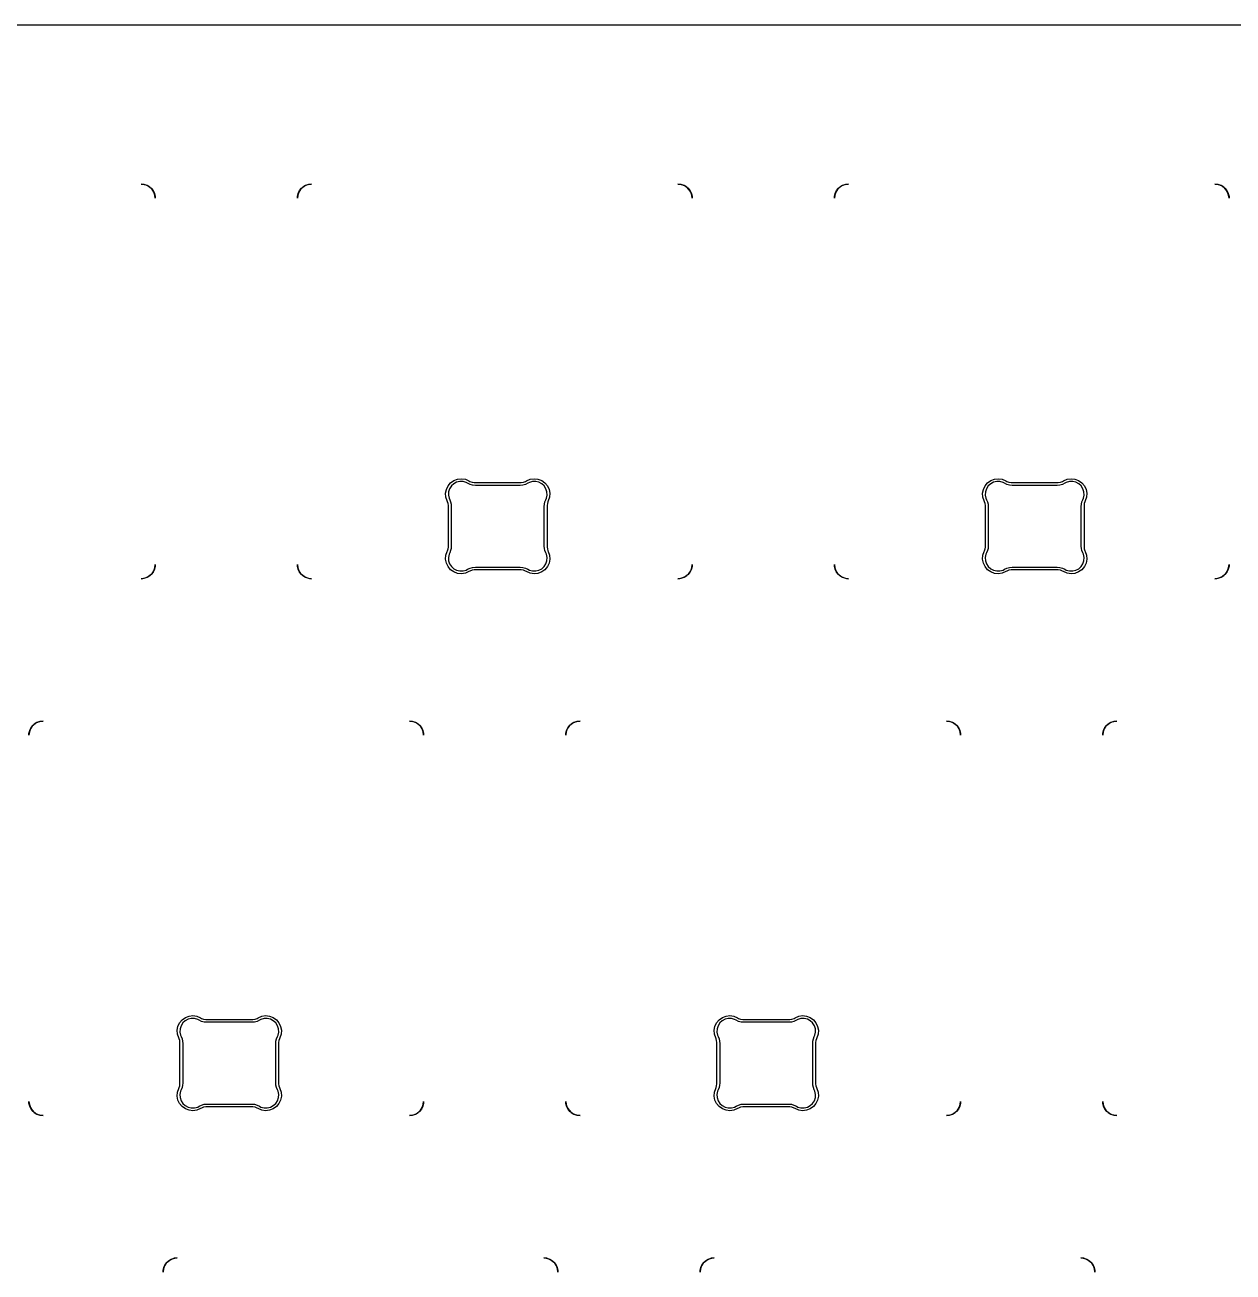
# Model space of a CAD drawing. Header units: millimetres. Extents: x -23 to 317, y -152 to -52.
# Drawn here: x 190.48 to 233.34, y -95.78 to -51.53 of the extents above; entities that cross this region are included whole.
import ezdxf

# ---------------------------------------------------------------- set-up
doc = ezdxf.new("R2010")
doc.units = ezdxf.units.MM
doc.layers.add('Edge.Cuts', color=40, linetype='CONTINUOUS', true_color=0xfabd2f)

msp = doc.modelspace()

# ---------------------------------------------------------------- linework, layer by layer
at = {"layer": 'Edge.Cuts', "linetype": 'CONTINUOUS'}
for p, q in [((-23.4, -51.535), (317.4, -51.535)), ((317.395, -51.545), (-23.395, -51.545)), ((194.71126, -57.192536), (194.6, -57.18)), ((194.6, -57.18), (194.656336, -57.18)), ((194.656336, -57.18), (194.766184, -57.205072)), ((194.816942, -57.229516), (194.71126, -57.192536)), ((194.766184, -57.205072), (194.867699, -57.253959)), ((194.911745, -57.289085), (194.816942, -57.229516)), ((194.867699, -57.253959), (194.95579, -57.32421)), ((194.990915, -57.368255), (194.911745, -57.289085)), ((194.95579, -57.32421), (195.026041, -57.412301)), ((195.050484, -57.463058), (194.990915, -57.368255)), ((195.026041, -57.412301), (195.074928, -57.513816)), ((195.087464, -57.56874), (195.050484, -57.463058)), ((195.074928, -57.513816), (195.1, -57.623664)), ((200.15, -57.623664), (200.175072, -57.513816)), ((200.199516, -57.463058), (200.162536, -57.56874)), ((200.175072, -57.513816), (200.223959, -57.412301)), ((200.259085, -57.368255), (200.199516, -57.463058)), ((200.223959, -57.412301), (200.29421, -57.32421)), ((200.338255, -57.289085), (200.259085, -57.368255)), ((200.29421, -57.32421), (200.382301, -57.253959)), ((200.433058, -57.229516), (200.338255, -57.289085)), ((200.382301, -57.253959), (200.483816, -57.205072)), ((200.53874, -57.192536), (200.433058, -57.229516)), ((200.483816, -57.205072), (200.593664, -57.18)), ((200.65, -57.18), (200.53874, -57.192536)), ((200.593664, -57.18), (200.65, -57.18)), ((213.76126, -57.192536), (213.65, -57.18)), ((213.65, -57.18), (213.706336, -57.18)), ((213.706336, -57.18), (213.816184, -57.205072)), ((213.866942, -57.229516), (213.76126, -57.192536)), ((213.816184, -57.205072), (213.917699, -57.253959)), ((213.961745, -57.289085), (213.866942, -57.229516)), ((213.917699, -57.253959), (214.00579, -57.32421)), ((214.040915, -57.368255), (213.961745, -57.289085)), ((214.00579, -57.32421), (214.076041, -57.412301)), ((214.100484, -57.463058), (214.040915, -57.368255)), ((214.076041, -57.412301), (214.124928, -57.513816)), ((214.137464, -57.56874), (214.100484, -57.463058)), ((214.124928, -57.513816), (214.15, -57.623664)), ((219.2, -57.623664), (219.225072, -57.513816)), ((219.249516, -57.463058), (219.212536, -57.56874)), ((219.225072, -57.513816), (219.273959, -57.412301)), ((219.309085, -57.368255), (219.249516, -57.463058)), ((219.273959, -57.412301), (219.34421, -57.32421)), ((219.388255, -57.289085), (219.309085, -57.368255)), ((219.34421, -57.32421), (219.432301, -57.253959)), ((219.483058, -57.229516), (219.388255, -57.289085)), ((219.432301, -57.253959), (219.533816, -57.205072)), ((219.58874, -57.192536), (219.483058, -57.229516)), ((219.533816, -57.205072), (219.643664, -57.18)), ((219.7, -57.18), (219.58874, -57.192536)), ((219.643664, -57.18), (219.7, -57.18)), ((232.81126, -57.192536), (232.7, -57.18)), ((232.7, -57.18), (232.756336, -57.18)), ((232.756336, -57.18), (232.866184, -57.205072)), ((232.916942, -57.229516), (232.81126, -57.192536)), ((232.866184, -57.205072), (232.967699, -57.253959)), ((233.011745, -57.289085), (232.916942, -57.229516)), ((232.967699, -57.253959), (233.05579, -57.32421)), ((233.090915, -57.368255), (233.011745, -57.289085)), ((233.05579, -57.32421), (233.126041, -57.412301)), ((233.150484, -57.463058), (233.090915, -57.368255)), ((233.126041, -57.412301), (233.174928, -57.513816)), ((233.187464, -57.56874), (233.150484, -57.463058)), ((233.174928, -57.513816), (233.2, -57.623664)), ((195.1, -57.68), (195.087464, -57.56874)), ((195.1, -57.623664), (195.1, -57.68)), ((200.162536, -57.56874), (200.15, -57.68)), ((200.15, -57.68), (200.15, -57.623664)), ((214.15, -57.68), (214.137464, -57.56874)), ((214.15, -57.623664), (214.15, -57.68)), ((219.212536, -57.56874), (219.2, -57.68)), ((219.2, -57.68), (219.2, -57.623664)), ((233.2, -57.68), (233.187464, -57.56874)), ((233.2, -57.623664), (233.2, -57.68)), ((205.69795, -67.698244), (205.828614, -67.648603)), ((205.828614, -67.648603), (205.967572, -67.633502)), ((205.967572, -67.633502), (206.105849, -67.653917)), ((206.105849, -67.653917), (206.234515, -67.70853)), ((208.277485, -67.708531), (208.406151, -67.653918)), ((208.406151, -67.653918), (208.544428, -67.633503)), ((208.544428, -67.633503), (208.683386, -67.648604)), ((208.683386, -67.648604), (208.81405, -67.698245)), ((224.74795, -67.698244), (224.878614, -67.648603)), ((224.878614, -67.648603), (225.017572, -67.633502)), ((225.017572, -67.633502), (225.155849, -67.653917)), ((225.155849, -67.653917), (225.284515, -67.70853)), ((227.327485, -67.708531), (227.456151, -67.653918)), ((227.456151, -67.653918), (227.594428, -67.633503)), ((227.594428, -67.633503), (227.733386, -67.648604)), ((227.733386, -67.648604), (227.86405, -67.698245)), ((205.408054, -68.149873), (205.434234, -68.01257)), ((205.434234, -68.01257), (205.494179, -67.886301)), ((205.494179, -67.886301), (205.584019, -67.77922)), ((205.511481, -68.098447), (205.504454, -68.213504)), ((205.547284, -67.988876), (205.511481, -68.098447)), ((205.609552, -67.89187), (205.547284, -67.988876)), ((205.584019, -67.77922), (205.69795, -67.698244)), ((205.694262, -67.813692), (205.609552, -67.89187)), ((205.795943, -67.759393), (205.694262, -67.813692)), ((205.908028, -67.732479), (205.795943, -67.759393)), ((206.023279, -67.734688), (205.908028, -67.732479)), ((206.13425, -67.765878), (206.023279, -67.734688)), ((206.184063, -67.79487), (206.13425, -67.765878)), ((206.271638, -67.836172), (206.184063, -67.79487)), ((206.234515, -67.70853), (206.268862, -67.72856)), ((206.268862, -67.72856), (206.343495, -67.756019)), ((206.365098, -67.861476), (206.271638, -67.836172)), ((206.343495, -67.756019), (206.421786, -67.769964)), ((206.461539, -67.869998), (206.365098, -67.861476)), ((206.421786, -67.769964), (206.461547, -67.769999)), ((206.461548, -67.87), (206.461539, -67.869998)), ((206.461547, -67.769999), (206.46155, -67.77)), ((208.050453, -67.87), (206.461548, -67.87)), ((206.46155, -67.77), (208.050453, -67.77)), ((208.050453, -67.77), (208.090214, -67.769965)), ((208.146902, -67.861477), (208.050453, -67.87)), ((208.090214, -67.769965), (208.168505, -67.75602)), ((208.240362, -67.836173), (208.146902, -67.861477)), ((208.168505, -67.75602), (208.243138, -67.728561)), ((208.327937, -67.794871), (208.240362, -67.836173)), ((208.243138, -67.728561), (208.277485, -67.708531)), ((208.37775, -67.765879), (208.327937, -67.794871)), ((208.488721, -67.734689), (208.37775, -67.765879)), ((208.603971, -67.73248), (208.488721, -67.734689)), ((208.716057, -67.759394), (208.603971, -67.73248)), ((208.817738, -67.813693), (208.716057, -67.759394)), ((208.81405, -67.698245), (208.927981, -67.779221)), ((208.902448, -67.89187), (208.817738, -67.813693)), ((208.964715, -67.988877), (208.902448, -67.89187)), ((208.927981, -67.779221), (209.01782, -67.886302)), ((209.000519, -68.098447), (208.964715, -67.988877)), ((209.007546, -68.213504), (209.000519, -68.098447)), ((209.01782, -67.886302), (209.077766, -68.012571)), ((209.077766, -68.012571), (209.103946, -68.149873)), ((224.458054, -68.149873), (224.484234, -68.01257)), ((224.484234, -68.01257), (224.544179, -67.886301)), ((224.544179, -67.886301), (224.634019, -67.77922)), ((224.561481, -68.098447), (224.554454, -68.213504)), ((224.597284, -67.988876), (224.561481, -68.098447)), ((224.659552, -67.89187), (224.597284, -67.988876)), ((224.634019, -67.77922), (224.74795, -67.698244)), ((224.744262, -67.813692), (224.659552, -67.89187)), ((224.845943, -67.759393), (224.744262, -67.813692)), ((224.958028, -67.732479), (224.845943, -67.759393)), ((225.073279, -67.734688), (224.958028, -67.732479)), ((225.18425, -67.765878), (225.073279, -67.734688)), ((225.234063, -67.79487), (225.18425, -67.765878)), ((225.321638, -67.836172), (225.234063, -67.79487)), ((225.284515, -67.70853), (225.318862, -67.72856)), ((225.318862, -67.72856), (225.393495, -67.756019)), ((225.415098, -67.861476), (225.321638, -67.836172)), ((225.393495, -67.756019), (225.471786, -67.769964)), ((225.511539, -67.869998), (225.415098, -67.861476)), ((225.471786, -67.769964), (225.511547, -67.769999)), ((225.511548, -67.87), (225.511539, -67.869998)), ((225.511547, -67.769999), (225.51155, -67.77)), ((227.100453, -67.87), (225.511548, -67.87)), ((225.51155, -67.77), (227.100453, -67.77)), ((227.100453, -67.77), (227.140214, -67.769965)), ((227.196902, -67.861477), (227.100453, -67.87)), ((227.140214, -67.769965), (227.218505, -67.75602)), ((227.290362, -67.836173), (227.196902, -67.861477)), ((227.218505, -67.75602), (227.293138, -67.728561)), ((227.377937, -67.794871), (227.290362, -67.836173)), ((227.293138, -67.728561), (227.327485, -67.708531)), ((227.42775, -67.765879), (227.377937, -67.794871)), ((227.538721, -67.734689), (227.42775, -67.765879)), ((227.653971, -67.73248), (227.538721, -67.734689)), ((227.766057, -67.759394), (227.653971, -67.73248)), ((227.867738, -67.813693), (227.766057, -67.759394)), ((227.86405, -67.698245), (227.977981, -67.779221)), ((227.952448, -67.89187), (227.867738, -67.813693)), ((228.014715, -67.988877), (227.952448, -67.89187)), ((227.977981, -67.779221), (228.06782, -67.886302)), ((228.050519, -68.098447), (228.014715, -67.988877)), ((228.057546, -68.213504), (228.050519, -68.098447)), ((228.06782, -67.886302), (228.127766, -68.012571)), ((228.127766, -68.012571), (228.153946, -68.149873)), ((205.417331, -68.289341), (205.408054, -68.149873)), ((205.461465, -68.421967), (205.417331, -68.289341)), ((205.476088, -68.452342), (205.461465, -68.421967)), ((205.495956, -68.516773), (205.476088, -68.452342)), ((205.506002, -68.583445), (205.495956, -68.516773)), ((205.504454, -68.213504), (205.526658, -68.326616)), ((205.526658, -68.326616), (205.551567, -68.378591)), ((205.551567, -68.378591), (205.581581, -68.455091)), ((205.581581, -68.455091), (205.599862, -68.535209)), ((205.599862, -68.535209), (205.606001, -68.617156)), ((208.905999, -68.617156), (208.912138, -68.535209)), ((208.912138, -68.535209), (208.930419, -68.455091)), ((208.930419, -68.455091), (208.960431, -68.378594)), ((208.960431, -68.378594), (208.960432, -68.378591)), ((208.960432, -68.378591), (208.985342, -68.326616)), ((208.985342, -68.326616), (209.007546, -68.213504)), ((209.016044, -68.516772), (209.005998, -68.583444)), ((209.035912, -68.452342), (209.016044, -68.516772)), ((209.050533, -68.421969), (209.035912, -68.452342)), ((209.050536, -68.421967), (209.050533, -68.421969)), ((209.094669, -68.289341), (209.050536, -68.421967)), ((209.103946, -68.149873), (209.094669, -68.289341)), ((224.467331, -68.289341), (224.458054, -68.149873)), ((224.511465, -68.421967), (224.467331, -68.289341)), ((224.526088, -68.452342), (224.511465, -68.421967)), ((224.545956, -68.516773), (224.526088, -68.452342)), ((224.556002, -68.583445), (224.545956, -68.516773)), ((224.554454, -68.213504), (224.576658, -68.326616)), ((224.576658, -68.326616), (224.601567, -68.378591)), ((224.601567, -68.378591), (224.631581, -68.455091)), ((224.631581, -68.455091), (224.649862, -68.535209)), ((224.649862, -68.535209), (224.656001, -68.617156)), ((227.955999, -68.617156), (227.962138, -68.535209)), ((227.962138, -68.535209), (227.980419, -68.455091)), ((227.980419, -68.455091), (228.010431, -68.378594)), ((228.010431, -68.378594), (228.010432, -68.378591)), ((228.010432, -68.378591), (228.035342, -68.326616)), ((228.035342, -68.326616), (228.057546, -68.213504)), ((228.066044, -68.516772), (228.055998, -68.583444)), ((228.085912, -68.452342), (228.066044, -68.516772)), ((228.100533, -68.421969), (228.085912, -68.452342)), ((228.100536, -68.421967), (228.100533, -68.421969)), ((228.144669, -68.289341), (228.100536, -68.421967)), ((228.153946, -68.149873), (228.144669, -68.289341)), ((205.506001, -68.617156), (205.506002, -68.583445)), ((205.506001, -68.617157), (205.506001, -68.617156)), ((205.506001, -70.022841), (205.506001, -68.617157)), ((205.606001, -68.617156), (205.606001, -68.617157)), ((205.606001, -68.617157), (205.606001, -70.022841)), ((208.905999, -68.617157), (208.905999, -68.617156)), ((208.905999, -70.022841), (208.905999, -68.617157)), ((209.005998, -68.583444), (209.005999, -68.617156)), ((209.005999, -68.617156), (209.005999, -68.617157)), ((209.005999, -68.617157), (209.005999, -70.022841)), ((224.556001, -68.617156), (224.556002, -68.583445)), ((224.556001, -68.617157), (224.556001, -68.617156)), ((224.556001, -70.022841), (224.556001, -68.617157)), ((224.656001, -68.617156), (224.656001, -68.617157)), ((224.656001, -68.617157), (224.656001, -70.022841)), ((227.955999, -68.617157), (227.955999, -68.617156)), ((227.955999, -70.022841), (227.955999, -68.617157)), ((228.055998, -68.583444), (228.055999, -68.617156)), ((228.055999, -68.617156), (228.055999, -68.617157)), ((228.055999, -68.617157), (228.055999, -70.022841)), ((205.417331, -70.350657), (205.461464, -70.218031)), ((205.461464, -70.218031), (205.461466, -70.218028)), ((205.461466, -70.218028), (205.476088, -70.187656)), ((205.476088, -70.187656), (205.495956, -70.123226)), ((205.495956, -70.123226), (205.506002, -70.056554)), ((205.526658, -70.313381), (205.504454, -70.426494)), ((205.506001, -70.022842), (205.506001, -70.022841)), ((205.506002, -70.056554), (205.506001, -70.022842)), ((205.551568, -70.261407), (205.526658, -70.313381)), ((205.581581, -70.184907), (205.551568, -70.261403)), ((205.551568, -70.261403), (205.551568, -70.261407)), ((205.599862, -70.104789), (205.581581, -70.184907)), ((205.606001, -70.022842), (205.599862, -70.104789)), ((205.606001, -70.022841), (205.606001, -70.022842)), ((208.912138, -70.104789), (208.905999, -70.022841)), ((208.930419, -70.184907), (208.912138, -70.104789)), ((208.960433, -70.261406), (208.930419, -70.184907)), ((208.985343, -70.313381), (208.960433, -70.261406)), ((209.007547, -70.426494), (208.985343, -70.313381)), ((209.005999, -70.022841), (209.005998, -70.056553)), ((209.005998, -70.056553), (209.016044, -70.123225)), ((209.016044, -70.123225), (209.035912, -70.187656)), ((209.035912, -70.187656), (209.050534, -70.218028)), ((209.050534, -70.218028), (209.050535, -70.21803)), ((209.050535, -70.21803), (209.09467, -70.350656)), ((224.467331, -70.350657), (224.511464, -70.218031)), ((224.511464, -70.218031), (224.511466, -70.218028)), ((224.511466, -70.218028), (224.526088, -70.187656)), ((224.526088, -70.187656), (224.545956, -70.123226)), ((224.545956, -70.123226), (224.556002, -70.056554)), ((224.576658, -70.313381), (224.554454, -70.426494)), ((224.556001, -70.022842), (224.556001, -70.022841)), ((224.556002, -70.056554), (224.556001, -70.022842)), ((224.601568, -70.261407), (224.576658, -70.313381)), ((224.631581, -70.184907), (224.601568, -70.261403)), ((224.601568, -70.261403), (224.601568, -70.261407)), ((224.649862, -70.104789), (224.631581, -70.184907)), ((224.656001, -70.022842), (224.649862, -70.104789)), ((224.656001, -70.022841), (224.656001, -70.022842)), ((227.962138, -70.104789), (227.955999, -70.022841)), ((227.980419, -70.184907), (227.962138, -70.104789)), ((228.010433, -70.261406), (227.980419, -70.184907)), ((228.035343, -70.313381), (228.010433, -70.261406)), ((228.057547, -70.426494), (228.035343, -70.313381)), ((228.055999, -70.022841), (228.055998, -70.056553)), ((228.055998, -70.056553), (228.066044, -70.123225)), ((228.066044, -70.123225), (228.085912, -70.187656)), ((228.085912, -70.187656), (228.100534, -70.218028)), ((228.100534, -70.218028), (228.100535, -70.21803)), ((228.100535, -70.21803), (228.14467, -70.350656)), ((195.050484, -70.896942), (195.087464, -70.79126)), ((195.1, -70.736336), (195.074928, -70.846184)), ((195.087464, -70.79126), (195.1, -70.68)), ((195.1, -70.68), (195.1, -70.736336)), ((200.15, -70.736336), (200.15, -70.68)), ((200.15, -70.68), (200.162536, -70.79126)), ((200.175072, -70.846184), (200.15, -70.736336)), ((200.162536, -70.79126), (200.199516, -70.896942)), ((205.408054, -70.490125), (205.417331, -70.350657)), ((205.434234, -70.627427), (205.408054, -70.490125)), ((205.49418, -70.753696), (205.434234, -70.627427)), ((205.58402, -70.860776), (205.49418, -70.753696)), ((205.504454, -70.426494), (205.511482, -70.541551)), ((205.511482, -70.541551), (205.547285, -70.651121)), ((205.547285, -70.651121), (205.609553, -70.748127)), ((205.609553, -70.748127), (205.694262, -70.826304)), ((206.271639, -70.803826), (206.365099, -70.778522)), ((206.365099, -70.778522), (206.461548, -70.769999)), ((206.461548, -70.769999), (208.050452, -70.769999)), ((208.050452, -70.769999), (208.146902, -70.778522)), ((208.146902, -70.778522), (208.240362, -70.803826)), ((208.817739, -70.826306), (208.902449, -70.748128)), ((208.902449, -70.748128), (208.964717, -70.651121)), ((209.017822, -70.753697), (208.927982, -70.860778)), ((208.964717, -70.651121), (209.00052, -70.541551)), ((209.00052, -70.541551), (209.007547, -70.426494)), ((209.077767, -70.627427), (209.017822, -70.753697)), ((209.103947, -70.490124), (209.077767, -70.627427)), ((209.09467, -70.350656), (209.103947, -70.490124)), ((214.100484, -70.896942), (214.137464, -70.79126)), ((214.15, -70.736336), (214.124928, -70.846184)), ((214.137464, -70.79126), (214.15, -70.68)), ((214.15, -70.68), (214.15, -70.736336)), ((219.2, -70.736336), (219.2, -70.68)), ((219.2, -70.68), (219.212536, -70.79126)), ((219.225072, -70.846184), (219.2, -70.736336)), ((219.212536, -70.79126), (219.249516, -70.896942)), ((224.458054, -70.490125), (224.467331, -70.350657)), ((224.484234, -70.627427), (224.458054, -70.490125)), ((224.54418, -70.753696), (224.484234, -70.627427)), ((224.63402, -70.860776), (224.54418, -70.753696)), ((224.554454, -70.426494), (224.561482, -70.541551)), ((224.561482, -70.541551), (224.597285, -70.651121)), ((224.597285, -70.651121), (224.659553, -70.748127)), ((224.659553, -70.748127), (224.744262, -70.826304)), ((225.321639, -70.803826), (225.415099, -70.778522)), ((225.415099, -70.778522), (225.511548, -70.769999)), ((225.511548, -70.769999), (227.100452, -70.769999)), ((227.100452, -70.769999), (227.196902, -70.778522)), ((227.196902, -70.778522), (227.290362, -70.803826)), ((227.867739, -70.826306), (227.952449, -70.748128)), ((227.952449, -70.748128), (228.014717, -70.651121)), ((228.067822, -70.753697), (227.977982, -70.860778)), ((228.014717, -70.651121), (228.05052, -70.541551)), ((228.05052, -70.541551), (228.057547, -70.426494)), ((228.127767, -70.627427), (228.067822, -70.753697)), ((228.153947, -70.490124), (228.127767, -70.627427)), ((228.14467, -70.350656), (228.153947, -70.490124)), ((233.150484, -70.896942), (233.187464, -70.79126)), ((233.2, -70.736336), (233.174928, -70.846184)), ((233.187464, -70.79126), (233.2, -70.68)), ((233.2, -70.68), (233.2, -70.736336)), ((194.6, -71.18), (194.71126, -71.167464)), ((194.656336, -71.18), (194.6, -71.18)), ((194.766184, -71.154928), (194.656336, -71.18)), ((194.71126, -71.167464), (194.816942, -71.130484)), ((194.867699, -71.106041), (194.766184, -71.154928)), ((194.816942, -71.130484), (194.911745, -71.070915)), ((194.95579, -71.03579), (194.867699, -71.106041)), ((194.911745, -71.070915), (194.990915, -70.991745)), ((195.026041, -70.947699), (194.95579, -71.03579)), ((194.990915, -70.991745), (195.050484, -70.896942)), ((195.074928, -70.846184), (195.026041, -70.947699)), ((200.223959, -70.947699), (200.175072, -70.846184)), ((200.199516, -70.896942), (200.259085, -70.991745)), ((200.29421, -71.03579), (200.223959, -70.947699)), ((200.259085, -70.991745), (200.338255, -71.070915)), ((200.382301, -71.106041), (200.29421, -71.03579)), ((200.338255, -71.070915), (200.433058, -71.130484)), ((200.483816, -71.154928), (200.382301, -71.106041)), ((200.433058, -71.130484), (200.53874, -71.167464)), ((200.593664, -71.18), (200.483816, -71.154928)), ((200.53874, -71.167464), (200.65, -71.18)), ((200.65, -71.18), (200.593664, -71.18)), ((205.69795, -70.941752), (205.58402, -70.860776)), ((205.694262, -70.826304), (205.795944, -70.880603)), ((205.828614, -70.991394), (205.69795, -70.941752)), ((205.795944, -70.880603), (205.908029, -70.907517)), ((205.967572, -71.006494), (205.828614, -70.991394)), ((205.908029, -70.907517), (206.023279, -70.905308)), ((206.105849, -70.986079), (205.967572, -71.006494)), ((206.023279, -70.905308), (206.13425, -70.874118)), ((206.234504, -70.93147), (206.105849, -70.986079)), ((206.13425, -70.874118), (206.184063, -70.845126)), ((206.184063, -70.845126), (206.184072, -70.845123)), ((206.184072, -70.845123), (206.271639, -70.803826)), ((206.234516, -70.931468), (206.234504, -70.93147)), ((206.268863, -70.911438), (206.234516, -70.931468)), ((206.343496, -70.883979), (206.268863, -70.911438)), ((206.421787, -70.870034), (206.343496, -70.883979)), ((206.461548, -70.869999), (206.421787, -70.870034)), ((208.050452, -70.869999), (206.461548, -70.869999)), ((208.090214, -70.870033), (208.050452, -70.869999)), ((208.168505, -70.883979), (208.090214, -70.870033)), ((208.243138, -70.911438), (208.168505, -70.883979)), ((208.240362, -70.803826), (208.327937, -70.845128)), ((208.277485, -70.931468), (208.243138, -70.911438)), ((208.406151, -70.986081), (208.277485, -70.931468)), ((208.327937, -70.845128), (208.37775, -70.87412)), ((208.37775, -70.87412), (208.488722, -70.90531)), ((208.544428, -71.006496), (208.406151, -70.986081)), ((208.488722, -70.90531), (208.603972, -70.90752)), ((208.683387, -70.991396), (208.544428, -71.006496)), ((208.603972, -70.90752), (208.716058, -70.880605)), ((208.814051, -70.941754), (208.683387, -70.991396)), ((208.716058, -70.880605), (208.817739, -70.826306)), ((208.927982, -70.860778), (208.814051, -70.941754)), ((213.65, -71.18), (213.76126, -71.167464)), ((213.706336, -71.18), (213.65, -71.18)), ((213.816184, -71.154928), (213.706336, -71.18)), ((213.76126, -71.167464), (213.866942, -71.130484)), ((213.917699, -71.106041), (213.816184, -71.154928)), ((213.866942, -71.130484), (213.961745, -71.070915)), ((214.00579, -71.03579), (213.917699, -71.106041)), ((213.961745, -71.070915), (214.040915, -70.991745)), ((214.076041, -70.947699), (214.00579, -71.03579)), ((214.040915, -70.991745), (214.100484, -70.896942)), ((214.124928, -70.846184), (214.076041, -70.947699)), ((219.273959, -70.947699), (219.225072, -70.846184)), ((219.249516, -70.896942), (219.309085, -70.991745)), ((219.34421, -71.03579), (219.273959, -70.947699)), ((219.309085, -70.991745), (219.388255, -71.070915)), ((219.432301, -71.106041), (219.34421, -71.03579)), ((219.388255, -71.070915), (219.483058, -71.130484)), ((219.533816, -71.154928), (219.432301, -71.106041)), ((219.483058, -71.130484), (219.58874, -71.167464)), ((219.643664, -71.18), (219.533816, -71.154928)), ((219.58874, -71.167464), (219.7, -71.18)), ((219.7, -71.18), (219.643664, -71.18)), ((224.74795, -70.941752), (224.63402, -70.860776)), ((224.744262, -70.826304), (224.845944, -70.880603)), ((224.878614, -70.991394), (224.74795, -70.941752)), ((224.845944, -70.880603), (224.958029, -70.907517)), ((225.017572, -71.006494), (224.878614, -70.991394)), ((224.958029, -70.907517), (225.073279, -70.905308)), ((225.155849, -70.986079), (225.017572, -71.006494)), ((225.073279, -70.905308), (225.18425, -70.874118)), ((225.284504, -70.93147), (225.155849, -70.986079)), ((225.18425, -70.874118), (225.234063, -70.845126)), ((225.234063, -70.845126), (225.234072, -70.845123)), ((225.234072, -70.845123), (225.321639, -70.803826)), ((225.284516, -70.931468), (225.284504, -70.93147)), ((225.318863, -70.911438), (225.284516, -70.931468)), ((225.393496, -70.883979), (225.318863, -70.911438)), ((225.471787, -70.870034), (225.393496, -70.883979)), ((225.511548, -70.869999), (225.471787, -70.870034)), ((227.100452, -70.869999), (225.511548, -70.869999)), ((227.140214, -70.870033), (227.100452, -70.869999)), ((227.218505, -70.883979), (227.140214, -70.870033)), ((227.293138, -70.911438), (227.218505, -70.883979)), ((227.290362, -70.803826), (227.377937, -70.845128)), ((227.327485, -70.931468), (227.293138, -70.911438)), ((227.456151, -70.986081), (227.327485, -70.931468)), ((227.377937, -70.845128), (227.42775, -70.87412)), ((227.42775, -70.87412), (227.538722, -70.90531)), ((227.594428, -71.006496), (227.456151, -70.986081)), ((227.538722, -70.90531), (227.653972, -70.90752)), ((227.733387, -70.991396), (227.594428, -71.006496)), ((227.653972, -70.90752), (227.766058, -70.880605)), ((227.864051, -70.941754), (227.733387, -70.991396)), ((227.766058, -70.880605), (227.867739, -70.826306)), ((227.977982, -70.860778), (227.864051, -70.941754)), ((232.7, -71.18), (232.81126, -71.167464)), ((232.756336, -71.18), (232.7, -71.18)), ((232.866184, -71.154928), (232.756336, -71.18)), ((232.81126, -71.167464), (232.916942, -71.130484)), ((232.967699, -71.106041), (232.866184, -71.154928)), ((232.916942, -71.130484), (233.011745, -71.070915)), ((233.05579, -71.03579), (232.967699, -71.106041)), ((233.011745, -71.070915), (233.090915, -70.991745)), ((233.126041, -70.947699), (233.05579, -71.03579)), ((233.090915, -70.991745), (233.150484, -70.896942)), ((233.174928, -70.846184), (233.126041, -70.947699)), ((190.674516, -76.513058), (190.637536, -76.61874)), ((190.650072, -76.563816), (190.698959, -76.462301)), ((190.734085, -76.418255), (190.674516, -76.513058)), ((190.698959, -76.462301), (190.76921, -76.37421)), ((190.813255, -76.339085), (190.734085, -76.418255)), ((190.76921, -76.37421), (190.857301, -76.303959)), ((190.908058, -76.279516), (190.813255, -76.339085)), ((190.857301, -76.303959), (190.958816, -76.255072)), ((191.01374, -76.242536), (190.908058, -76.279516)), ((190.958816, -76.255072), (191.068664, -76.23)), ((191.125, -76.23), (191.01374, -76.242536)), ((191.068664, -76.23), (191.125, -76.23)), ((204.23626, -76.242536), (204.125, -76.23)), ((204.125, -76.23), (204.181336, -76.23)), ((204.181336, -76.23), (204.291184, -76.255072)), ((204.341942, -76.279516), (204.23626, -76.242536)), ((204.291184, -76.255072), (204.392699, -76.303959)), ((204.436745, -76.339085), (204.341942, -76.279516)), ((204.392699, -76.303959), (204.48079, -76.37421)), ((204.515915, -76.418255), (204.436745, -76.339085)), ((204.48079, -76.37421), (204.551041, -76.462301)), ((204.575484, -76.513058), (204.515915, -76.418255)), ((204.551041, -76.462301), (204.599928, -76.563816)), ((204.612464, -76.61874), (204.575484, -76.513058)), ((209.724516, -76.513058), (209.687536, -76.61874)), ((209.700072, -76.563816), (209.748959, -76.462301)), ((209.784085, -76.418255), (209.724516, -76.513058)), ((209.748959, -76.462301), (209.81921, -76.37421)), ((209.863255, -76.339085), (209.784085, -76.418255)), ((209.81921, -76.37421), (209.907301, -76.303959)), ((209.958058, -76.279516), (209.863255, -76.339085)), ((209.907301, -76.303959), (210.008816, -76.255072)), ((210.06374, -76.242536), (209.958058, -76.279516)), ((210.008816, -76.255072), (210.118664, -76.23)), ((210.175, -76.23), (210.06374, -76.242536)), ((210.118664, -76.23), (210.175, -76.23)), ((223.28626, -76.242536), (223.175, -76.23)), ((223.175, -76.23), (223.231336, -76.23)), ((223.231336, -76.23), (223.341184, -76.255072)), ((223.391942, -76.279516), (223.28626, -76.242536)), ((223.341184, -76.255072), (223.442699, -76.303959)), ((223.486745, -76.339085), (223.391942, -76.279516)), ((223.442699, -76.303959), (223.53079, -76.37421)), ((223.565915, -76.418255), (223.486745, -76.339085)), ((223.53079, -76.37421), (223.601041, -76.462301)), ((223.625484, -76.513058), (223.565915, -76.418255)), ((223.601041, -76.462301), (223.649928, -76.563816)), ((223.662464, -76.61874), (223.625484, -76.513058)), ((228.774516, -76.513058), (228.737536, -76.61874)), ((228.750072, -76.563816), (228.798959, -76.462301)), ((228.834085, -76.418255), (228.774516, -76.513058)), ((228.798959, -76.462301), (228.86921, -76.37421)), ((228.913255, -76.339085), (228.834085, -76.418255)), ((228.86921, -76.37421), (228.957301, -76.303959)), ((229.008058, -76.279516), (228.913255, -76.339085)), ((228.957301, -76.303959), (229.058816, -76.255072)), ((229.11374, -76.242536), (229.008058, -76.279516)), ((229.058816, -76.255072), (229.168664, -76.23)), ((229.225, -76.23), (229.11374, -76.242536)), ((229.168664, -76.23), (229.225, -76.23)), ((190.625, -76.673664), (190.650072, -76.563816)), ((190.637536, -76.61874), (190.625, -76.73)), ((190.625, -76.73), (190.625, -76.673664)), ((204.599928, -76.563816), (204.625, -76.673664)), ((204.625, -76.73), (204.612464, -76.61874)), ((204.625, -76.673664), (204.625, -76.73)), ((209.675, -76.673664), (209.700072, -76.563816)), ((209.687536, -76.61874), (209.675, -76.73)), ((209.675, -76.73), (209.675, -76.673664)), ((223.649928, -76.563816), (223.675, -76.673664)), ((223.675, -76.73), (223.662464, -76.61874)), ((223.675, -76.673664), (223.675, -76.73)), ((228.725, -76.673664), (228.750072, -76.563816)), ((228.737536, -76.61874), (228.725, -76.73)), ((228.725, -76.73), (228.725, -76.673664)), ((196.17395, -86.748244), (196.304614, -86.698603)), ((196.304614, -86.698603), (196.443572, -86.683502)), ((196.443572, -86.683502), (196.581849, -86.703917)), ((196.581849, -86.703917), (196.710515, -86.75853)), ((198.753485, -86.758531), (198.882151, -86.703918)), ((198.882151, -86.703918), (199.020428, -86.683503)), ((199.020428, -86.683503), (199.159386, -86.698604)), ((199.159386, -86.698604), (199.29005, -86.748245)), ((215.22395, -86.748244), (215.354614, -86.698603)), ((215.354614, -86.698603), (215.493572, -86.683502)), ((215.493572, -86.683502), (215.631849, -86.703917)), ((215.631849, -86.703917), (215.760515, -86.75853)), ((217.803485, -86.758531), (217.932151, -86.703918)), ((217.932151, -86.703918), (218.070428, -86.683503)), ((218.070428, -86.683503), (218.209386, -86.698604)), ((218.209386, -86.698604), (218.34005, -86.748245)), ((195.884054, -87.199873), (195.910234, -87.06257)), ((195.910234, -87.06257), (195.970179, -86.936301)), ((195.970179, -86.936301), (196.060019, -86.82922)), ((195.987481, -87.148447), (195.980454, -87.263504)), ((196.023284, -87.038876), (195.987481, -87.148447)), ((196.085552, -86.94187), (196.023284, -87.038876)), ((196.060019, -86.82922), (196.17395, -86.748244)), ((196.170262, -86.863692), (196.085552, -86.94187)), ((196.271943, -86.809393), (196.170262, -86.863692)), ((196.384028, -86.782479), (196.271943, -86.809393)), ((196.499279, -86.784688), (196.384028, -86.782479)), ((196.61025, -86.815878), (196.499279, -86.784688)), ((196.660063, -86.84487), (196.61025, -86.815878)), ((196.747638, -86.886172), (196.660063, -86.84487)), ((196.710515, -86.75853), (196.744862, -86.77856)), ((196.744862, -86.77856), (196.819495, -86.806019)), ((196.841098, -86.911476), (196.747638, -86.886172)), ((196.819495, -86.806019), (196.897786, -86.819964)), ((196.937539, -86.919998), (196.841098, -86.911476)), ((196.897786, -86.819964), (196.937547, -86.819999)), ((196.937548, -86.92), (196.937539, -86.919998)), ((196.937547, -86.819999), (196.93755, -86.82)), ((198.526453, -86.92), (196.937548, -86.92)), ((196.93755, -86.82), (198.526453, -86.82)), ((198.526453, -86.82), (198.566214, -86.819965)), ((198.622902, -86.911477), (198.526453, -86.92)), ((198.566214, -86.819965), (198.644505, -86.80602)), ((198.716362, -86.886173), (198.622902, -86.911477)), ((198.644505, -86.80602), (198.719138, -86.778561)), ((198.803937, -86.844871), (198.716362, -86.886173)), ((198.719138, -86.778561), (198.753485, -86.758531)), ((198.85375, -86.815879), (198.803937, -86.844871)), ((198.964721, -86.784689), (198.85375, -86.815879)), ((199.079971, -86.78248), (198.964721, -86.784689)), ((199.192057, -86.809394), (199.079971, -86.78248)), ((199.293738, -86.863693), (199.192057, -86.809394)), ((199.29005, -86.748245), (199.403981, -86.829221)), ((199.378448, -86.94187), (199.293738, -86.863693)), ((199.440715, -87.038877), (199.378448, -86.94187)), ((199.403981, -86.829221), (199.49382, -86.936302)), ((199.476519, -87.148447), (199.440715, -87.038877)), ((199.483546, -87.263504), (199.476519, -87.148447)), ((199.49382, -86.936302), (199.553766, -87.062571)), ((199.553766, -87.062571), (199.579946, -87.199873)), ((214.934054, -87.199873), (214.960234, -87.06257)), ((214.960234, -87.06257), (215.020179, -86.936301)), ((215.020179, -86.936301), (215.110019, -86.82922)), ((215.037481, -87.148447), (215.030454, -87.263504)), ((215.073284, -87.038876), (215.037481, -87.148447)), ((215.135552, -86.94187), (215.073284, -87.038876)), ((215.110019, -86.82922), (215.22395, -86.748244)), ((215.220262, -86.863692), (215.135552, -86.94187)), ((215.321943, -86.809393), (215.220262, -86.863692)), ((215.434028, -86.782479), (215.321943, -86.809393)), ((215.549279, -86.784688), (215.434028, -86.782479)), ((215.66025, -86.815878), (215.549279, -86.784688)), ((215.710063, -86.84487), (215.66025, -86.815878)), ((215.797638, -86.886172), (215.710063, -86.84487)), ((215.760515, -86.75853), (215.794862, -86.77856)), ((215.794862, -86.77856), (215.869495, -86.806019)), ((215.891098, -86.911476), (215.797638, -86.886172)), ((215.869495, -86.806019), (215.947786, -86.819964)), ((215.987539, -86.919998), (215.891098, -86.911476)), ((215.947786, -86.819964), (215.987547, -86.819999)), ((215.987548, -86.92), (215.987539, -86.919998)), ((215.987547, -86.819999), (215.98755, -86.82)), ((217.576453, -86.92), (215.987548, -86.92)), ((215.98755, -86.82), (217.576453, -86.82)), ((217.576453, -86.82), (217.616214, -86.819965)), ((217.672902, -86.911477), (217.576453, -86.92)), ((217.616214, -86.819965), (217.694505, -86.80602)), ((217.766362, -86.886173), (217.672902, -86.911477)), ((217.694505, -86.80602), (217.769138, -86.778561)), ((217.853937, -86.844871), (217.766362, -86.886173)), ((217.769138, -86.778561), (217.803485, -86.758531)), ((217.90375, -86.815879), (217.853937, -86.844871)), ((218.014721, -86.784689), (217.90375, -86.815879)), ((218.129971, -86.78248), (218.014721, -86.784689)), ((218.242057, -86.809394), (218.129971, -86.78248)), ((218.343738, -86.863693), (218.242057, -86.809394)), ((218.34005, -86.748245), (218.453981, -86.829221)), ((218.428448, -86.94187), (218.343738, -86.863693)), ((218.490715, -87.038877), (218.428448, -86.94187)), ((218.453981, -86.829221), (218.54382, -86.936302)), ((218.526519, -87.148447), (218.490715, -87.038877)), ((218.533546, -87.263504), (218.526519, -87.148447)), ((218.54382, -86.936302), (218.603766, -87.062571)), ((218.603766, -87.062571), (218.629946, -87.199873)), ((195.893331, -87.339341), (195.884054, -87.199873)), ((195.937465, -87.471967), (195.893331, -87.339341)), ((195.952088, -87.502342), (195.937465, -87.471967)), ((195.971956, -87.566773), (195.952088, -87.502342)), ((195.982002, -87.633445), (195.971956, -87.566773)), ((195.980454, -87.263504), (196.002658, -87.376616)), ((196.002658, -87.376616), (196.027567, -87.428591)), ((196.027567, -87.428591), (196.057581, -87.505091)), ((196.057581, -87.505091), (196.075862, -87.585209)), ((196.075862, -87.585209), (196.082001, -87.667156)), ((199.381999, -87.667156), (199.388138, -87.585209)), ((199.388138, -87.585209), (199.406419, -87.505091)), ((199.406419, -87.505091), (199.436431, -87.428594)), ((199.436431, -87.428594), (199.436432, -87.428591)), ((199.436432, -87.428591), (199.461342, -87.376616)), ((199.461342, -87.376616), (199.483546, -87.263504)), ((199.492044, -87.566772), (199.481998, -87.633444)), ((199.511912, -87.502342), (199.492044, -87.566772)), ((199.526533, -87.471969), (199.511912, -87.502342)), ((199.526536, -87.471967), (199.526533, -87.471969)), ((199.570669, -87.339341), (199.526536, -87.471967)), ((199.579946, -87.199873), (199.570669, -87.339341)), ((214.943331, -87.339341), (214.934054, -87.199873)), ((214.987465, -87.471967), (214.943331, -87.339341)), ((215.002088, -87.502342), (214.987465, -87.471967)), ((215.021956, -87.566773), (215.002088, -87.502342)), ((215.032002, -87.633445), (215.021956, -87.566773)), ((215.030454, -87.263504), (215.052658, -87.376616)), ((215.052658, -87.376616), (215.077567, -87.428591)), ((215.077567, -87.428591), (215.107581, -87.505091)), ((215.107581, -87.505091), (215.125862, -87.585209)), ((215.125862, -87.585209), (215.132001, -87.667156)), ((218.431999, -87.667156), (218.438138, -87.585209)), ((218.438138, -87.585209), (218.456419, -87.505091)), ((218.456419, -87.505091), (218.486431, -87.428594)), ((218.486431, -87.428594), (218.486432, -87.428591)), ((218.486432, -87.428591), (218.511342, -87.376616)), ((218.511342, -87.376616), (218.533546, -87.263504)), ((218.542044, -87.566772), (218.531998, -87.633444)), ((218.561912, -87.502342), (218.542044, -87.566772)), ((218.576533, -87.471969), (218.561912, -87.502342)), ((218.576536, -87.471967), (218.576533, -87.471969)), ((218.620669, -87.339341), (218.576536, -87.471967)), ((218.629946, -87.199873), (218.620669, -87.339341)), ((195.982001, -87.667156), (195.982002, -87.633445)), ((195.982001, -87.667157), (195.982001, -87.667156)), ((195.982001, -89.072841), (195.982001, -87.667157)), ((196.082001, -87.667156), (196.082001, -87.667157)), ((196.082001, -87.667157), (196.082001, -89.072841)), ((199.381999, -87.667157), (199.381999, -87.667156)), ((199.381999, -89.072841), (199.381999, -87.667157)), ((199.481998, -87.633444), (199.481999, -87.667156)), ((199.481999, -87.667156), (199.481999, -87.667157)), ((199.481999, -87.667157), (199.481999, -89.072841)), ((215.032001, -87.667156), (215.032002, -87.633445)), ((215.032001, -87.667157), (215.032001, -87.667156)), ((215.032001, -89.072841), (215.032001, -87.667157)), ((215.132001, -87.667156), (215.132001, -87.667157)), ((215.132001, -87.667157), (215.132001, -89.072841)), ((218.431999, -87.667157), (218.431999, -87.667156)), ((218.431999, -89.072841), (218.431999, -87.667157)), ((218.531998, -87.633444), (218.531999, -87.667156)), ((218.531999, -87.667156), (218.531999, -87.667157)), ((218.531999, -87.667157), (218.531999, -89.072841)), ((195.893331, -89.400657), (195.937464, -89.268031)), ((195.937464, -89.268031), (195.937466, -89.268028)), ((195.937466, -89.268028), (195.952088, -89.237656)), ((195.952088, -89.237656), (195.971956, -89.173226)), ((195.971956, -89.173226), (195.982002, -89.106554)), ((196.002658, -89.363381), (195.980454, -89.476494)), ((195.982001, -89.072842), (195.982001, -89.072841)), ((195.982002, -89.106554), (195.982001, -89.072842)), ((196.027568, -89.311407), (196.002658, -89.363381)), ((196.057581, -89.234907), (196.027568, -89.311403)), ((196.027568, -89.311403), (196.027568, -89.311407)), ((196.075862, -89.154789), (196.057581, -89.234907)), ((196.082001, -89.072842), (196.075862, -89.154789)), ((196.082001, -89.072841), (196.082001, -89.072842)), ((199.388138, -89.154789), (199.381999, -89.072841)), ((199.406419, -89.234907), (199.388138, -89.154789)), ((199.436433, -89.311406), (199.406419, -89.234907)), ((199.461343, -89.363381), (199.436433, -89.311406)), ((199.483547, -89.476494), (199.461343, -89.363381)), ((199.481999, -89.072841), (199.481998, -89.106553)), ((199.481998, -89.106553), (199.492044, -89.173225)), ((199.492044, -89.173225), (199.511912, -89.237656)), ((199.511912, -89.237656), (199.526534, -89.268028)), ((199.526534, -89.268028), (199.526535, -89.26803)), ((199.526535, -89.26803), (199.57067, -89.400656)), ((214.943331, -89.400657), (214.987464, -89.268031)), ((214.987464, -89.268031), (214.987466, -89.268028)), ((214.987466, -89.268028), (215.002088, -89.237656)), ((215.002088, -89.237656), (215.021956, -89.173226)), ((215.021956, -89.173226), (215.032002, -89.106554)), ((215.052658, -89.363381), (215.030454, -89.476494)), ((215.032001, -89.072842), (215.032001, -89.072841)), ((215.032002, -89.106554), (215.032001, -89.072842)), ((215.077568, -89.311407), (215.052658, -89.363381)), ((215.107581, -89.234907), (215.077568, -89.311403)), ((215.077568, -89.311403), (215.077568, -89.311407)), ((215.125862, -89.154789), (215.107581, -89.234907)), ((215.132001, -89.072842), (215.125862, -89.154789)), ((215.132001, -89.072841), (215.132001, -89.072842)), ((218.438138, -89.154789), (218.431999, -89.072841)), ((218.456419, -89.234907), (218.438138, -89.154789)), ((218.486433, -89.311406), (218.456419, -89.234907)), ((218.511343, -89.363381), (218.486433, -89.311406)), ((218.533547, -89.476494), (218.511343, -89.363381)), ((218.531999, -89.072841), (218.531998, -89.106553)), ((218.531998, -89.106553), (218.542044, -89.173225)), ((218.542044, -89.173225), (218.561912, -89.237656)), ((218.561912, -89.237656), (218.576534, -89.268028)), ((218.576534, -89.268028), (218.576535, -89.26803)), ((218.576535, -89.26803), (218.62067, -89.400656)), ((190.625, -89.786336), (190.625, -89.73)), ((190.625, -89.73), (190.637536, -89.84126)), ((190.650072, -89.896184), (190.625, -89.786336)), ((195.884054, -89.540125), (195.893331, -89.400657)), ((195.910234, -89.677427), (195.884054, -89.540125)), ((195.97018, -89.803696), (195.910234, -89.677427)), ((196.06002, -89.910776), (195.97018, -89.803696)), ((195.980454, -89.476494), (195.987482, -89.591551)), ((195.987482, -89.591551), (196.023285, -89.701121)), ((196.023285, -89.701121), (196.085553, -89.798127)), ((196.085553, -89.798127), (196.170262, -89.876304)), ((199.293739, -89.876306), (199.378449, -89.798128)), ((199.378449, -89.798128), (199.440717, -89.701121)), ((199.493822, -89.803697), (199.403982, -89.910778)), ((199.440717, -89.701121), (199.47652, -89.591551)), ((199.47652, -89.591551), (199.483547, -89.476494)), ((199.553767, -89.677427), (199.493822, -89.803697)), ((199.579947, -89.540124), (199.553767, -89.677427)), ((199.57067, -89.400656), (199.579947, -89.540124)), ((204.625, -89.786336), (204.599928, -89.896184)), ((204.612464, -89.84126), (204.625, -89.73)), ((204.625, -89.73), (204.625, -89.786336)), ((209.675, -89.786336), (209.675, -89.73)), ((209.675, -89.73), (209.687536, -89.84126)), ((209.700072, -89.896184), (209.675, -89.786336)), ((214.934054, -89.540125), (214.943331, -89.400657)), ((214.960234, -89.677427), (214.934054, -89.540125)), ((215.02018, -89.803696), (214.960234, -89.677427)), ((215.11002, -89.910776), (215.02018, -89.803696)), ((215.030454, -89.476494), (215.037482, -89.591551)), ((215.037482, -89.591551), (215.073285, -89.701121)), ((215.073285, -89.701121), (215.135553, -89.798127)), ((215.135553, -89.798127), (215.220262, -89.876304)), ((218.343739, -89.876306), (218.428449, -89.798128)), ((218.428449, -89.798128), (218.490717, -89.701121)), ((218.543822, -89.803697), (218.453982, -89.910778)), ((218.490717, -89.701121), (218.52652, -89.591551)), ((218.52652, -89.591551), (218.533547, -89.476494)), ((218.603767, -89.677427), (218.543822, -89.803697)), ((218.629947, -89.540124), (218.603767, -89.677427)), ((218.62067, -89.400656), (218.629947, -89.540124)), ((223.675, -89.786336), (223.649928, -89.896184)), ((223.662464, -89.84126), (223.675, -89.73)), ((223.675, -89.73), (223.675, -89.786336)), ((228.725, -89.786336), (228.725, -89.73)), ((228.725, -89.73), (228.737536, -89.84126)), ((228.750072, -89.896184), (228.725, -89.786336)), ((190.637536, -89.84126), (190.674516, -89.946942)), ((190.698959, -89.997699), (190.650072, -89.896184)), ((190.674516, -89.946942), (190.734085, -90.041745)), ((190.76921, -90.08579), (190.698959, -89.997699)), ((190.734085, -90.041745), (190.813255, -90.120915)), ((190.857301, -90.156041), (190.76921, -90.08579)), ((190.813255, -90.120915), (190.908058, -90.180484)), ((190.958816, -90.204928), (190.857301, -90.156041)), ((190.908058, -90.180484), (191.01374, -90.217464)), ((191.068664, -90.23), (190.958816, -90.204928)), ((191.01374, -90.217464), (191.125, -90.23)), ((191.125, -90.23), (191.068664, -90.23)), ((196.17395, -89.991752), (196.06002, -89.910776)), ((196.170262, -89.876304), (196.271944, -89.930603)), ((196.304614, -90.041394), (196.17395, -89.991752)), ((196.271944, -89.930603), (196.384029, -89.957517)), ((196.443572, -90.056494), (196.304614, -90.041394)), ((196.384029, -89.957517), (196.499279, -89.955308)), ((196.581849, -90.036079), (196.443572, -90.056494)), ((196.499279, -89.955308), (196.61025, -89.924118)), ((196.710504, -89.98147), (196.581849, -90.036079)), ((196.61025, -89.924118), (196.660063, -89.895126)), ((196.660063, -89.895126), (196.660072, -89.895123)), ((196.660072, -89.895123), (196.747639, -89.853826)), ((196.710516, -89.981468), (196.710504, -89.98147)), ((196.744863, -89.961438), (196.710516, -89.981468)), ((196.819496, -89.933979), (196.744863, -89.961438)), ((196.747639, -89.853826), (196.841099, -89.828522)), ((196.897787, -89.920034), (196.819496, -89.933979)), ((196.841099, -89.828522), (196.937548, -89.819999)), ((196.937548, -89.919999), (196.897787, -89.920034)), ((196.937548, -89.819999), (198.526452, -89.819999)), ((198.526452, -89.919999), (196.937548, -89.919999)), ((198.526452, -89.819999), (198.622902, -89.828522)), ((198.566214, -89.920033), (198.526452, -89.919999)), ((198.644505, -89.933979), (198.566214, -89.920033)), ((198.622902, -89.828522), (198.716362, -89.853826)), ((198.719138, -89.961438), (198.644505, -89.933979)), ((198.716362, -89.853826), (198.803937, -89.895128)), ((198.753485, -89.981468), (198.719138, -89.961438)), ((198.882151, -90.036081), (198.753485, -89.981468)), ((198.803937, -89.895128), (198.85375, -89.92412)), ((198.85375, -89.92412), (198.964722, -89.95531)), ((199.020428, -90.056496), (198.882151, -90.036081)), ((198.964722, -89.95531), (199.079972, -89.95752)), ((199.159387, -90.041396), (199.020428, -90.056496)), ((199.079972, -89.95752), (199.192058, -89.930605)), ((199.290051, -89.991754), (199.159387, -90.041396)), ((199.192058, -89.930605), (199.293739, -89.876306)), ((199.403982, -89.910778), (199.290051, -89.991754)), ((204.125, -90.23), (204.23626, -90.217464)), ((204.181336, -90.23), (204.125, -90.23)), ((204.291184, -90.204928), (204.181336, -90.23)), ((204.23626, -90.217464), (204.341942, -90.180484)), ((204.392699, -90.156041), (204.291184, -90.204928)), ((204.341942, -90.180484), (204.436745, -90.120915)), ((204.48079, -90.08579), (204.392699, -90.156041)), ((204.436745, -90.120915), (204.515915, -90.041745)), ((204.551041, -89.997699), (204.48079, -90.08579)), ((204.515915, -90.041745), (204.575484, -89.946942)), ((204.599928, -89.896184), (204.551041, -89.997699)), ((204.575484, -89.946942), (204.612464, -89.84126)), ((209.687536, -89.84126), (209.724516, -89.946942)), ((209.748959, -89.997699), (209.700072, -89.896184)), ((209.724516, -89.946942), (209.784085, -90.041745)), ((209.81921, -90.08579), (209.748959, -89.997699)), ((209.784085, -90.041745), (209.863255, -90.120915)), ((209.907301, -90.156041), (209.81921, -90.08579)), ((209.863255, -90.120915), (209.958058, -90.180484)), ((210.008816, -90.204928), (209.907301, -90.156041)), ((209.958058, -90.180484), (210.06374, -90.217464)), ((210.118664, -90.23), (210.008816, -90.204928)), ((210.06374, -90.217464), (210.175, -90.23)), ((210.175, -90.23), (210.118664, -90.23)), ((215.22395, -89.991752), (215.11002, -89.910776)), ((215.220262, -89.876304), (215.321944, -89.930603)), ((215.354614, -90.041394), (215.22395, -89.991752)), ((215.321944, -89.930603), (215.434029, -89.957517)), ((215.493572, -90.056494), (215.354614, -90.041394)), ((215.434029, -89.957517), (215.549279, -89.955308)), ((215.631849, -90.036079), (215.493572, -90.056494)), ((215.549279, -89.955308), (215.66025, -89.924118)), ((215.760504, -89.98147), (215.631849, -90.036079)), ((215.66025, -89.924118), (215.710063, -89.895126)), ((215.710063, -89.895126), (215.710072, -89.895123)), ((215.710072, -89.895123), (215.797639, -89.853826)), ((215.760516, -89.981468), (215.760504, -89.98147)), ((215.794863, -89.961438), (215.760516, -89.981468)), ((215.869496, -89.933979), (215.794863, -89.961438)), ((215.797639, -89.853826), (215.891099, -89.828522)), ((215.947787, -89.920034), (215.869496, -89.933979)), ((215.891099, -89.828522), (215.987548, -89.819999)), ((215.987548, -89.919999), (215.947787, -89.920034)), ((215.987548, -89.819999), (217.576452, -89.819999)), ((217.576452, -89.919999), (215.987548, -89.919999)), ((217.576452, -89.819999), (217.672902, -89.828522)), ((217.616214, -89.920033), (217.576452, -89.919999)), ((217.694505, -89.933979), (217.616214, -89.920033)), ((217.672902, -89.828522), (217.766362, -89.853826)), ((217.769138, -89.961438), (217.694505, -89.933979)), ((217.766362, -89.853826), (217.853937, -89.895128)), ((217.803485, -89.981468), (217.769138, -89.961438)), ((217.932151, -90.036081), (217.803485, -89.981468)), ((217.853937, -89.895128), (217.90375, -89.92412)), ((217.90375, -89.92412), (218.014722, -89.95531)), ((218.070428, -90.056496), (217.932151, -90.036081)), ((218.014722, -89.95531), (218.129972, -89.95752)), ((218.209387, -90.041396), (218.070428, -90.056496)), ((218.129972, -89.95752), (218.242058, -89.930605)), ((218.340051, -89.991754), (218.209387, -90.041396)), ((218.242058, -89.930605), (218.343739, -89.876306)), ((218.453982, -89.910778), (218.340051, -89.991754)), ((223.175, -90.23), (223.28626, -90.217464)), ((223.231336, -90.23), (223.175, -90.23)), ((223.341184, -90.204928), (223.231336, -90.23)), ((223.28626, -90.217464), (223.391942, -90.180484)), ((223.442699, -90.156041), (223.341184, -90.204928)), ((223.391942, -90.180484), (223.486745, -90.120915)), ((223.53079, -90.08579), (223.442699, -90.156041)), ((223.486745, -90.120915), (223.565915, -90.041745)), ((223.601041, -89.997699), (223.53079, -90.08579)), ((223.565915, -90.041745), (223.625484, -89.946942)), ((223.649928, -89.896184), (223.601041, -89.997699)), ((223.625484, -89.946942), (223.662464, -89.84126)), ((228.737536, -89.84126), (228.774516, -89.946942)), ((228.798959, -89.997699), (228.750072, -89.896184)), ((228.774516, -89.946942), (228.834085, -90.041745)), ((228.86921, -90.08579), (228.798959, -89.997699)), ((228.834085, -90.041745), (228.913255, -90.120915)), ((228.957301, -90.156041), (228.86921, -90.08579)), ((228.913255, -90.120915), (229.008058, -90.180484)), ((229.058816, -90.204928), (228.957301, -90.156041)), ((229.008058, -90.180484), (229.11374, -90.217464)), ((229.168664, -90.23), (229.058816, -90.204928)), ((229.11374, -90.217464), (229.225, -90.23)), ((229.225, -90.23), (229.168664, -90.23)), ((195.437016, -95.563058), (195.400036, -95.66874)), ((195.412572, -95.613816), (195.461459, -95.512301)), ((195.496585, -95.468255), (195.437016, -95.563058)), ((195.461459, -95.512301), (195.53171, -95.42421)), ((195.575755, -95.389085), (195.496585, -95.468255)), ((195.53171, -95.42421), (195.619801, -95.353959)), ((195.670558, -95.329516), (195.575755, -95.389085)), ((195.619801, -95.353959), (195.721316, -95.305072)), ((195.77624, -95.292536), (195.670558, -95.329516)), ((195.721316, -95.305072), (195.831164, -95.28)), ((195.8875, -95.28), (195.77624, -95.292536)), ((195.831164, -95.28), (195.8875, -95.28)), ((208.99876, -95.292536), (208.8875, -95.28)), ((208.8875, -95.28), (208.943836, -95.28)), ((208.943836, -95.28), (209.053684, -95.305072)), ((209.104442, -95.329516), (208.99876, -95.292536)), ((209.053684, -95.305072), (209.155199, -95.353959)), ((209.199245, -95.389085), (209.104442, -95.329516)), ((209.155199, -95.353959), (209.24329, -95.42421)), ((209.278415, -95.468255), (209.199245, -95.389085)), ((209.24329, -95.42421), (209.313541, -95.512301)), ((209.337984, -95.563058), (209.278415, -95.468255)), ((209.313541, -95.512301), (209.362428, -95.613816)), ((209.374964, -95.66874), (209.337984, -95.563058)), ((214.487016, -95.563058), (214.450036, -95.66874)), ((214.462572, -95.613816), (214.511459, -95.512301)), ((214.546585, -95.468255), (214.487016, -95.563058)), ((214.511459, -95.512301), (214.58171, -95.42421)), ((214.625755, -95.389085), (214.546585, -95.468255)), ((214.58171, -95.42421), (214.669801, -95.353959)), ((214.720558, -95.329516), (214.625755, -95.389085)), ((214.669801, -95.353959), (214.771316, -95.305072)), ((214.82624, -95.292536), (214.720558, -95.329516)), ((214.771316, -95.305072), (214.881164, -95.28)), ((214.9375, -95.28), (214.82624, -95.292536)), ((214.881164, -95.28), (214.9375, -95.28)), ((228.04876, -95.292536), (227.9375, -95.28)), ((227.9375, -95.28), (227.993836, -95.28)), ((227.993836, -95.28), (228.103684, -95.305072)), ((228.154442, -95.329516), (228.04876, -95.292536)), ((228.103684, -95.305072), (228.205199, -95.353959)), ((228.249245, -95.389085), (228.154442, -95.329516)), ((228.205199, -95.353959), (228.29329, -95.42421)), ((228.328415, -95.468255), (228.249245, -95.389085)), ((228.29329, -95.42421), (228.363541, -95.512301)), ((228.387984, -95.563058), (228.328415, -95.468255)), ((228.363541, -95.512301), (228.412428, -95.613816)), ((228.424964, -95.66874), (228.387984, -95.563058)), ((195.3875, -95.723664), (195.412572, -95.613816)), ((195.400036, -95.66874), (195.3875, -95.78)), ((195.3875, -95.78), (195.3875, -95.723664)), ((209.362428, -95.613816), (209.3875, -95.723664)), ((209.3875, -95.78), (209.374964, -95.66874)), ((209.3875, -95.723664), (209.3875, -95.78)), ((214.4375, -95.723664), (214.462572, -95.613816)), ((214.450036, -95.66874), (214.4375, -95.78)), ((214.4375, -95.78), (214.4375, -95.723664)), ((228.412428, -95.613816), (228.4375, -95.723664)), ((228.4375, -95.78), (228.424964, -95.66874)), ((228.4375, -95.723664), (228.4375, -95.78))]:
    msp.add_line(p, q, dxfattribs=at)

doc.saveas('drawing.dxf')
